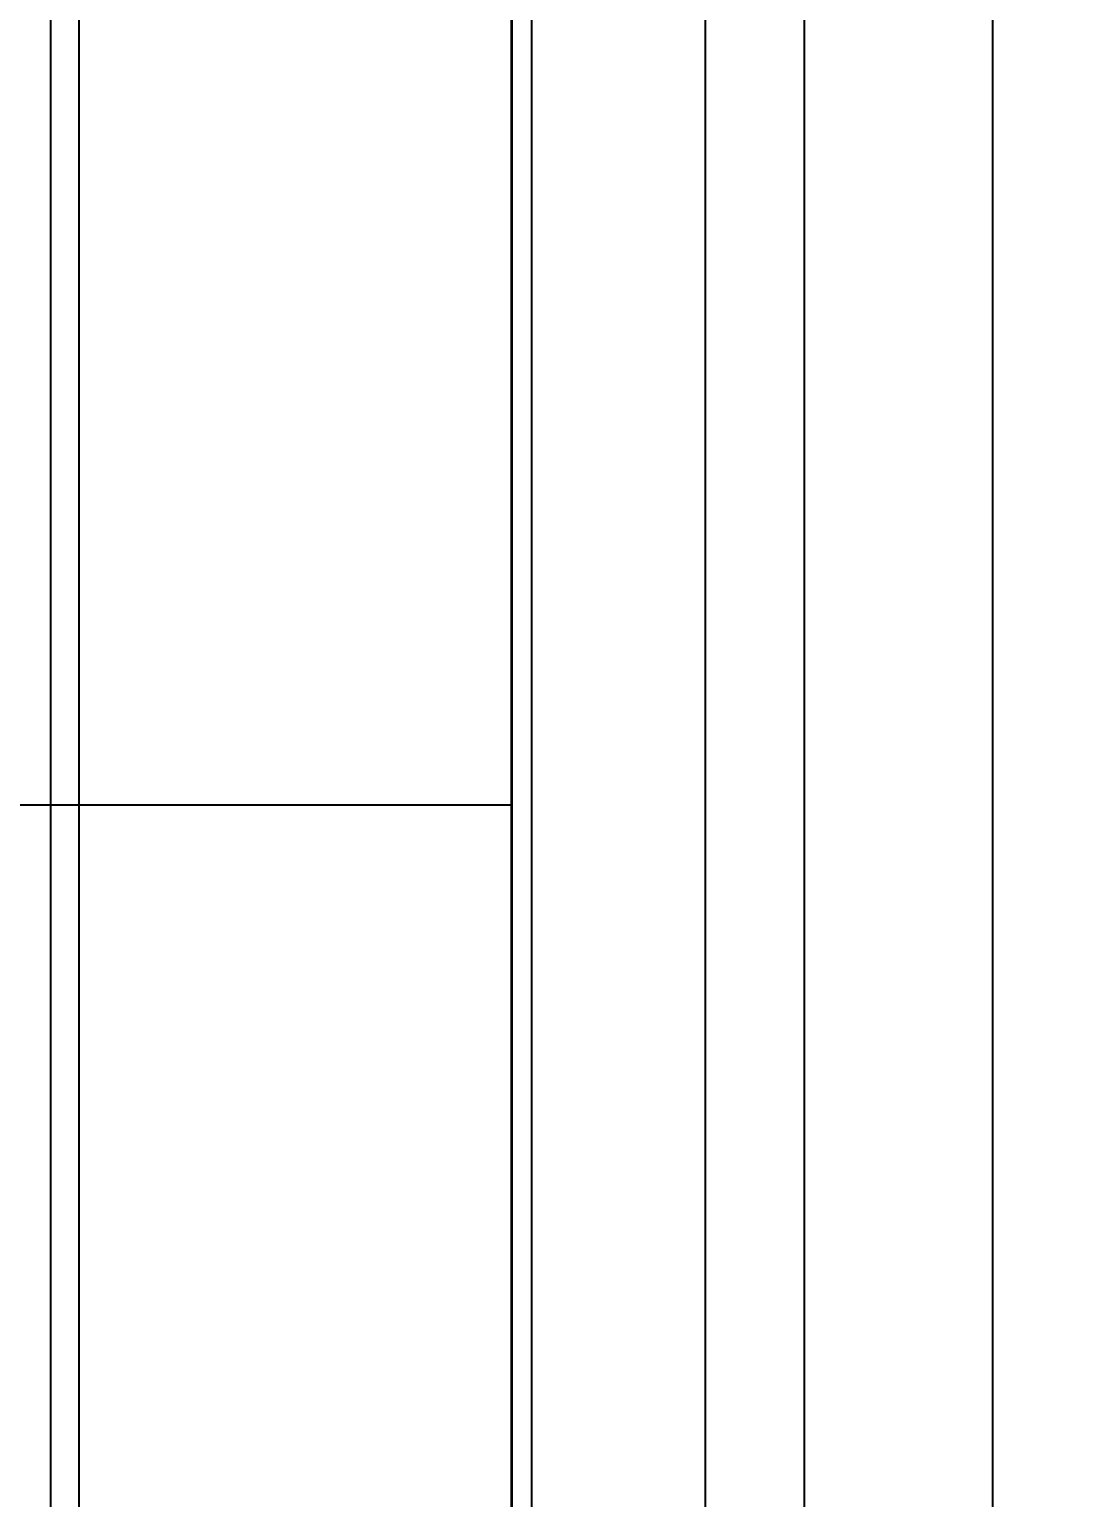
# Model space of a CAD drawing. Header units: millimetres. Extents: x 0 to 69574, y -5 to 41746.
# Drawn here: x 39561 to 39667.1, y 24469.5 to 24617.7 of the extents above; entities that cross this region are included whole.
import ezdxf

# ---------------------------------------------------------------- set-up
doc = ezdxf.new("R2010")
doc.units = ezdxf.units.MM
doc.set_wipeout_variables(frame=1)
doc.layers.add('! NO PLOT !', color=7, linetype='Continuous', true_color=0xff75dd, plot=False)
doc.layers.add('000-PI-Oprema', color=30, linetype='Continuous', lineweight=5)
doc.layers.add('000-PI-ORMAR', color=2, linetype='Continuous')
doc.layers.add('002-PI-Kabelska kanalica', color=150, linetype='Continuous')
doc.styles.add('PI0', font='isocpeur.ttf', dxfattribs={"width": 0.9})

# ---------------------------------------------------------------- blocks, each defined once
blk = doc.blocks.new('*U574')
at = {"layer": '002-PI-Kabelska kanalica'}
blk.add_line((-20, -100), (-20, 791), dxfattribs=at)
blk = doc.blocks.new('8606.000_montažna')
at = {"layer": '! NO PLOT !'}
blk.add_line((51182.39, 38449.42), (51182.39, 36559.42), dxfattribs=at)
blk = doc.blocks.new('*U899')
at = {"layer": '002-PI-Kabelska kanalica'}
for p, q in [((-20, -100), (-20, 70)), ((20, -100), (20, 70)), ((-20, -100), (20, -100))]:
    blk.add_line(p, q, dxfattribs=at)
blk = doc.blocks.new('spojnica')
at = {"layer": '! NO PLOT !', "transparency": 33554687}
for p, q in [((44768.49, 28811.5), (44768.49, 26919.4)), ((44856.49, 28811.5), (44856.49, 26919.4)), ((44861.49, 28809.4), (44861.49, 26919.4))]:
    blk.add_line(p, q, dxfattribs=at)

msp = doc.modelspace()

# ---------------------------------------------------------------- block references
msp.add_blockref('*U899', (39636.172, 24639.404))
at = {"rotation": 270}
msp.add_blockref('*U574', (39164.172, 24519.404), dxfattribs=at)
at = {"layer": '000-PI-Oprema'}
for name, p in [('8606.000_montažna', (-11619.223, -13740.014)), ('spojnica', (-5202.464, -4100))]:
    msp.add_blockref(name, p, dxfattribs=at)

# ---------------------------------------------------------------- texts
at = {"insert": (39636.172, 24624.404), "char_height": 20, "width": 16.78721, "attachment_point": 5, "rotation": 90, "style": 'PI0'}
msp.add_mtext('{\\fISOCPEUR|b0|i0|c238|p34;40}X{\\fISOCPEUR|b0|i0|c238|p34;8}0', dxfattribs=at)

# ---------------------------------------------------------------- next in the draw order: wipeouts: each hides what was drawn before it
msp.add_wipeout([(39609.684, 24761.404), (40000.172, 24761.404), (39999.684, 22778.904), (39609.672, 22776.904)]).dxf.layer = '000-PI-ORMAR'

# ---------------------------------------------------------------- next in the draw order: linework, layer by layer
at = {"layer": '! NO PLOT !'}
for p, q in [((39609.684, 24761.404), (39609.684, 22776.904)), ((39609.684, 22776.904), (39609.684, 24761.404)), ((39629.184, 24749.904), (39629.184, 22788.404)), ((39609.672, 22789.904), (39609.672, 24740.766)), ((39639.184, 24734.904), (39639.184, 22803.404)), ((39658.184, 24689.154), (39658.184, 22849.154))]:
    msp.add_line(p, q, dxfattribs=at)
at = {"layer": '000-PI-ORMAR'}
for p, q in [((39609.684, 24761.404), (39609.684, 22776.904)), ((39611.684, 24759.404), (39611.684, 22778.904))]:
    msp.add_line(p, q, dxfattribs=at)

doc.saveas('drawing.dxf')
